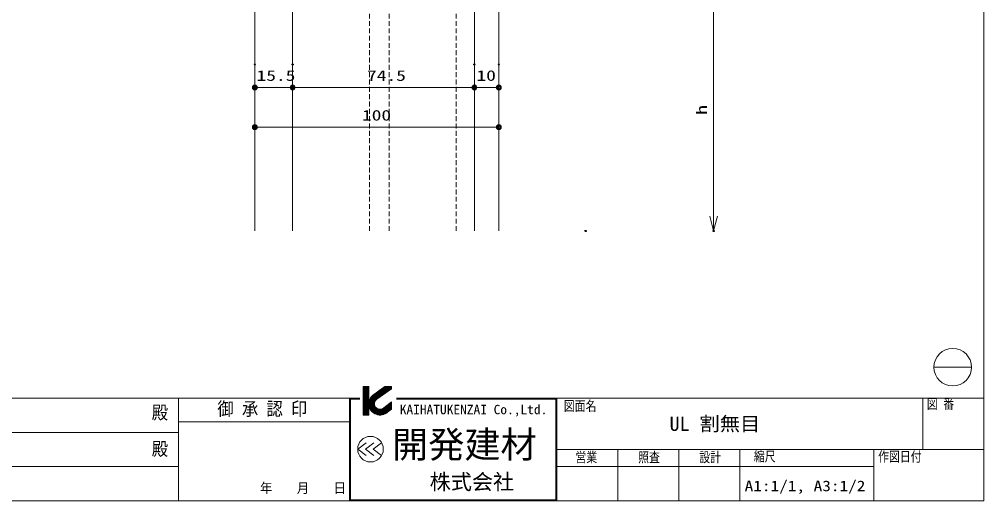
# Model space of a CAD drawing. Units: millimetres on the paper. Extents: x -395 to 395, y -281 to 281.
# Drawn here: x 0 to 395.3, y -281 to -83.8 of the extents above; entities that cross this region are included whole.
import ezdxf
from ezdxf.enums import TextEntityAlignment as Align

# ---------------------------------------------------------------- set-up
doc = ezdxf.new("R2010")
doc.units = ezdxf.units.MM
doc.header["$PDMODE"] = 32
doc.header["$PDSIZE"] = 0.5
doc.linetypes.add('DASHED2', pattern=[3, 2, -1])
for name, color, linetype, lineweight in [('0-0__0-6_TITLE_WAKU', 7, 'Continuous', 9), ('0-2_USERZ', 3, 'Continuous', 9), ('0-3_F-1', 7, 'Continuous', 9), ('0-4__0-0_', 6, 'Continuous', 9), ('0-5_0', 7, 'Continuous', 9), ('0-8_SUNPOU', 3, 'Continuous', 9)]:
    doc.layers.add(name, color=color, linetype=linetype, lineweight=lineweight)
doc.layers.add('0-1__0-3_TITLE', color=7, linetype='Continuous')
doc.layers.add('0-6_DEFPOINTS', color=1, linetype='Continuous')
doc.styles.add('HG丸ｺﾞｼｯｸM-PRO', font='')
doc.styles.add('ＭＳ ゴシック', font='')
doc.styles.get('HG丸ｺﾞｼｯｸM-PRO').set_extended_font_data('HG丸ｺﾞｼｯｸM-PRO')
doc.styles.get('ＭＳ ゴシック').set_extended_font_data('MS Gothic')

# ---------------------------------------------------------------- blocks, each defined once
blk = doc.blocks.new('A$C4D8D1E02')
at = {"layer": '0-4__0-0_'}
for p, q in [((3, 6.75), (0, 4.5)), ((0, 4.5), (3, 2.25)), ((5.7, 6.75), (2.7, 4.5)), ((2.7, 4.5), (5.7, 2.25))]:
    blk.add_line(p, q, dxfattribs=at)
blk.add_lwpolyline([(8.4, 6.75), (5.4, 4.5), (8.4, 2.25)], dxfattribs=at)
at = {"layer": '0-4__0-0_', "color": 2}
blk.add_circle((4.5, 4.5), 4.5, dxfattribs=at)
blk = doc.blocks.new('図枠')
at = {"layer": '0-0__0-6_TITLE_WAKU'}
for p, q in [((534.869, 42), (0, 42)), ((460.59, 42), (460.59, 0)), ((530.586, 42), (530.586, 0)), ((790.6, 42), (549.892, 42)), ((615.589, 42), (615.589, 0)), ((765.596, 42), (765.596, 21)), ((530.586, 32.28), (460.59, 32.28)), ((460.59, 28), (191.489, 28)), ((790.6, 21), (615.589, 21)), ((640.589, 21), (640.589, 0)), ((665.589, 21), (665.589, 0)), ((690.589, 21), (690.589, 0)), ((745.593, 21), (745.593, 0)), ((460.59, 14), (191.489, 14)), ((615.589, 14), (745.593, 14))]:
    blk.add_line(p, q, dxfattribs=at)
at = {"layer": '0-2_USERZ', "color": 5}
for p, q in [((536.219, 46.317), (536.637, 46.735)), ((536.219, 45.793), (537.161, 46.735)), ((536.219, 45.269), (537.685, 46.735)), ((536.219, 44.746), (538.208, 46.735)), ((536.219, 44.222), (538.553, 46.555)), ((536.219, 43.698), (538.553, 46.031)), ((536.219, 43.174), (538.553, 45.507)), ((536.219, 42.65), (538.553, 44.983)), ((536.219, 42.126), (538.553, 44.46)), ((536.219, 41.602), (538.553, 43.936)), ((536.219, 41.079), (538.553, 43.412)), ((536.219, 40.555), (538.553, 42.888)), ((536.219, 40.031), (538.553, 42.364)), ((536.219, 39.507), (538.553, 41.84)), ((536.219, 38.983), (538.553, 41.317)), ((536.219, 38.459), (538.553, 40.793)), ((536.219, 37.936), (538.553, 40.269)), ((536.219, 37.412), (538.553, 39.745)), ((536.219, 36.888), (538.553, 39.221)), ((536.219, 36.364), (538.553, 38.697)), ((536.219, 35.84), (538.553, 38.173)), ((536.219, 35.316), (538.553, 37.65)), ((536.495, 35.068), (538.553, 37.126)), ((537.019, 35.068), (538.553, 36.602)), ((537.543, 35.068), (538.553, 36.078)), ((538.066, 35.068), (538.553, 35.554))]:
    blk.add_line(p, q, dxfattribs=at)
at = {"layer": '0-2_USERZ', "color": 4}
for p, q in [((538.555, 39.747), (545.542, 46.735)), ((538.596, 39.264), (546.066, 46.735)), ((538.614, 40.33), (544.741, 46.457)), ((538.653, 38.797), (546.59, 46.735)), ((538.756, 40.996), (542.984, 45.223)), ((539.117, 41.881), (541.226, 43.99)), ((542.207, 41.828), (547.114, 46.735)), ((543.964, 43.061), (547.638, 46.735)), ((545.721, 44.294), (547.886, 46.459)), ((547.478, 45.528), (547.886, 45.935)), ((538.769, 38.39), (541.165, 40.785)), ((538.891, 37.988), (540.916, 40.013)), ((542.373, 35.184), (547.166, 39.976)), ((542.836, 35.122), (547.886, 40.173)), ((543.358, 35.121), (547.886, 39.649)), ((544.708, 38.025), (547.886, 40.548)), ((544.708, 38.025), (547.886, 40.548)), ((539.068, 37.641), (540.908, 39.481)), ((539.245, 37.294), (540.997, 39.046)), ((539.466, 36.991), (541.149, 38.674)), ((539.696, 36.697), (541.35, 38.352)), ((539.947, 36.425), (541.594, 38.072)), ((540.229, 36.182), (541.88, 37.834)), ((540.511, 35.941), (542.213, 37.642)), ((540.844, 35.75), (542.601, 37.507)), ((541.178, 35.56), (543.054, 37.436)), ((541.552, 35.41), (543.625, 37.484)), ((541.943, 35.278), (544.639, 37.974)), ((543.922, 35.161), (547.886, 39.125)), ((544.63, 35.345), (547.886, 38.601)), ((545.605, 35.796), (547.886, 38.078))]:
    blk.add_line(p, q, dxfattribs=at)
at = {"layer": '0-2_USERZ', "color": 5}
blk.add_lwpolyline([(536.219, 35.068), (538.553, 35.068), (538.553, 46.735), (536.219, 46.735)], close=True, dxfattribs=at)
blk.add_lwpolyline([(536.219, 35.068), (538.553, 35.068), (538.553, 46.735), (536.219, 46.735)], close=True, dxfattribs=at)
at = {"layer": '0-2_USERZ', "color": 4}
for points in [[(540.595, 43.547), (545.137, 46.735), (547.886, 46.735), (547.886, 45.814), (541.913, 41.621)], [(540.595, 43.547), (545.137, 46.735), (547.886, 46.735), (547.886, 45.814), (541.913, 41.621)], [(547.886, 40.548), (547.886, 37.569), (546.278, 36.299)], [(547.886, 40.548), (547.886, 37.569), (546.278, 36.299)]]:
    blk.add_lwpolyline(points, dxfattribs=at)
for radius, start in [(4.618, 123.89516), (4.618, 123.89516), (2.284, 123.40234), (2.284, 123.40234)]:
    blk.add_arc((543.17, 39.714), radius, start, 312.29951, dxfattribs=at)
at = {"layer": '0-3_F-1'}
for p, q in [((770.2, 54.7), (785.6, 54.7)), ((534.869, 42), (530.586, 42)), ((530.586, 42), (530.586, 0)), ((530.668, 41.918), (530.668, 0.082)), ((534.869, 41.918), (530.668, 41.918)), ((530.995, 41.592), (530.995, 0.408)), ((534.869, 41.592), (530.995, 41.592)), ((549.892, 42), (615.589, 42)), ((549.892, 41.918), (615.507, 41.918)), ((549.892, 41.755), (615.344, 41.755)), ((549.892, 41.673), (615.262, 41.673)), ((549.892, 41.592), (615.18, 41.592)), ((615.18, 41.592), (615.18, 0.408)), ((615.262, 41.673), (615.262, 0.327)), ((615.344, 41.755), (615.344, 0.245)), ((615.507, 41.918), (615.507, 0.082)), ((615.589, 42), (615.589, 0)), ((615.589, 0), (530.586, 0)), ((615.507, 0.082), (530.668, 0.082)), ((615.425, 0.163), (530.75, 0.163)), ((615.344, 0.245), (530.831, 0.245)), ((615.262, 0.327), (530.913, 0.327)), ((615.18, 0.408), (530.995, 0.408))]:
    blk.add_line(p, q, dxfattribs=at)
blk.add_lwpolyline([(790.6, 0), (0, 0), (0, 562), (790.6, 562)], close=True, dxfattribs=at)
for points in [[(534.869, 41.837), (530.75, 41.837), (530.75, 0.163)], [(534.869, 41.755), (530.831, 41.755), (530.831, 0.245)], [(534.869, 41.673), (530.913, 41.673), (530.913, 0.327)], [(549.892, 41.837), (615.425, 41.837), (615.425, 0.163)]]:
    blk.add_lwpolyline(points, dxfattribs=at)
blk.add_circle((777.9, 54.7), 7.7, dxfattribs=at)
at = {"layer": '0-2_USERZ', "xscale": 1.166667, "yscale": 1.166667}
blk.add_blockref('A$C4D8D1E02', (534, 15.869), dxfattribs=at)
at = {"layer": '0-0__0-6_TITLE_WAKU', "style": 'ＭＳ ゴシック'}
for s, height, width, p in [('御 承 認 印', 5.462, 0.9, (476.505, 33.282)), ('図面名', 4.091, 0.8, (618.485, 35.549)), ('図 番', 4.091, 0.8, (767.3, 36.428)), ('殿', 5.462, 0.9, (449.573, 31.787)), ('殿', 5.462, 0.9, (449.573, 16.872)), ('営業', 4.091, 0.8, (623.25, 14.539)), ('照査', 4.091, 0.8, (648.974, 14.539)), ('設計 ', 4.091, 0.8, (674.02, 14.539)), ('縮尺', 4.091, 0.8, (696.386, 14.875)), ('作図日付', 4.091, 0.8, (747.291, 14.786)), ('年\u3000\u3000月\u3000\u3000日', 4.091, 0.9, (494.019, 1.939))]:
    blk.add_text(s, height=height, dxfattribs=dict(at, width=width)).set_placement(p, align=Align.BOTTOM_LEFT)
at = {"layer": '0-3_F-1', "color": 4, "style": 'ＭＳ ゴシック', "width": 1.05}
blk.add_text('KAIHATUKENZAI Co.,Ltd.', height=3.849, dxfattribs=at).set_placement((551.24, 34.282), align=Align.BOTTOM_LEFT)
at = {"layer": '0-3_F-1', "style": 'HG丸ｺﾞｼｯｸM-PRO'}
for s, height, p in [('開発建材', 10.87, (548.075, 14.3)), ('株式会社', 6.344, (563.512, 2.665))]:
    blk.add_text(s, height=height, dxfattribs=at).set_placement(p, align=Align.BOTTOM_LEFT)
blk = doc.blocks.new('Open30_30')
at = {"layer": '0-5_0'}
for q in [(-3, 0.8038), (-3, 0), (-3, -0.8038)]:
    blk.add_line((0, 0), q, dxfattribs=at)
blk = doc.blocks.new('DOT1')
at = {"layer": '0-5_0'}
blk.add_line((0, 0), (-1, 0), dxfattribs=at)
for radius in [0.5, 0.325]:
    blk.add_circle((0, 0), radius, dxfattribs=at)

msp = doc.modelspace()

# ---------------------------------------------------------------- linework, layer by layer
at = {"layer": '0-2_USERZ'}
for p, q in [((96.543, -47.345), (96.543, -170.479)), ((196.543, -71.345), (196.543, -170.479)), ((96.543, -104.281), (96.543, -113.699)), ((96.543, -104.281), (96.543, -129.967)), ((112.043, -104.281), (112.043, -113.699)), ((112.043, -104.281), (112.043, -113.699)), ((186.543, -104.281), (186.543, -113.699)), ((186.543, -104.281), (186.543, -113.699)), ((196.543, -104.281), (196.543, -129.967)), ((196.543, -104.281), (196.543, -113.699)), ((110.043, -111.699), (98.543, -111.699)), ((184.543, -111.699), (114.043, -111.699)), ((194.543, -111.699), (188.543, -111.699)), ((194.543, -127.967), (98.543, -127.967))]:
    msp.add_line(p, q, dxfattribs=at)
at = {"layer": '0-2_USERZ', "linetype": 'DASHED2'}
for p, q in [((143.543, -170.479), (143.543, -47.145)), ((151.543, -170.479), (151.543, -47.145)), ((179.057, -170.479), (179.057, -47.145))]:
    msp.add_line(p, q, dxfattribs=at)
at = {"layer": '0-2_USERZ'}
msp.add_lwpolyline([(186.543, -170.479), (186.543, -47.145), (112.043, -47.145), (112.043, -170.479)], dxfattribs=at)
at = {"layer": '0-6_DEFPOINTS'}
for p in [(96.543, -102.281), (112.043, -102.281), (112.043, -102.281), (186.543, -102.281), (186.543, -102.281), (196.543, -102.281), (196.543, -102.281), (96.543, -111.699), (112.043, -111.699), (186.543, -111.699), (96.543, -127.967), (232.125, -170.479), (284.607, -170.479)]:
    msp.add_point(p, dxfattribs=at)
at = {"layer": '0-8_SUNPOU'}
msp.add_line((284.607, -73.645), (284.607, -168.479), dxfattribs=at)

# ---------------------------------------------------------------- block references
at = {"layer": '0-2_USERZ'}
msp.add_blockref('図枠', (-395.3, -281), dxfattribs=at)
at = {"layer": '0-2_USERZ', "xscale": 2, "yscale": 2, "rotation": 180}
for p in [(96.543, -111.699), (112.043, -111.699), (186.543, -111.699), (96.543, -127.967)]:
    msp.add_blockref('DOT1', p, dxfattribs=at)
at = {"layer": '0-2_USERZ', "xscale": 2, "yscale": 2}
for p in [(112.043, -111.699), (186.543, -111.699), (196.543, -111.699), (196.543, -127.967)]:
    msp.add_blockref('DOT1', p, dxfattribs=at)
at = {"layer": '0-8_SUNPOU', "xscale": 2, "yscale": 2, "rotation": 270}
msp.add_blockref('Open30_30', (284.607, -170.479), dxfattribs=at)

# ---------------------------------------------------------------- texts
at = {"layer": '0-1__0-3_TITLE', "style": 'ＭＳ ゴシック'}
for s, height, width, p in [('UL 割無目', 5.773, 1.05, (266.509, -254.118)), ('A1:1/1, A3:1/2', 4.33, 1.2, (297.312, -278.396))]:
    msp.add_text(s, height=height, dxfattribs=dict(at, width=width)).set_placement(p, align=Align.BOTTOM_LEFT)
at = {"layer": '0-2_USERZ', "style": 'ＭＳ ゴシック', "width": 1.35}
for s, p in [('15.5', (97.254, -110.282)), ('74.5', (142.543, -110.282)), ('10', (187.397, -110.282)), ('100', (140.468, -126.55))]:
    msp.add_text(s, height=4.333, dxfattribs=at).set_placement(p, align=Align.BOTTOM_LEFT)
at = {"layer": '0-8_SUNPOU', "style": 'ＭＳ ゴシック', "width": 1.35}
msp.add_text('h', height=4.333, rotation=90, dxfattribs=at).set_placement((283.19, -122.894), align=Align.BOTTOM_LEFT)

doc.saveas('drawing.dxf')
